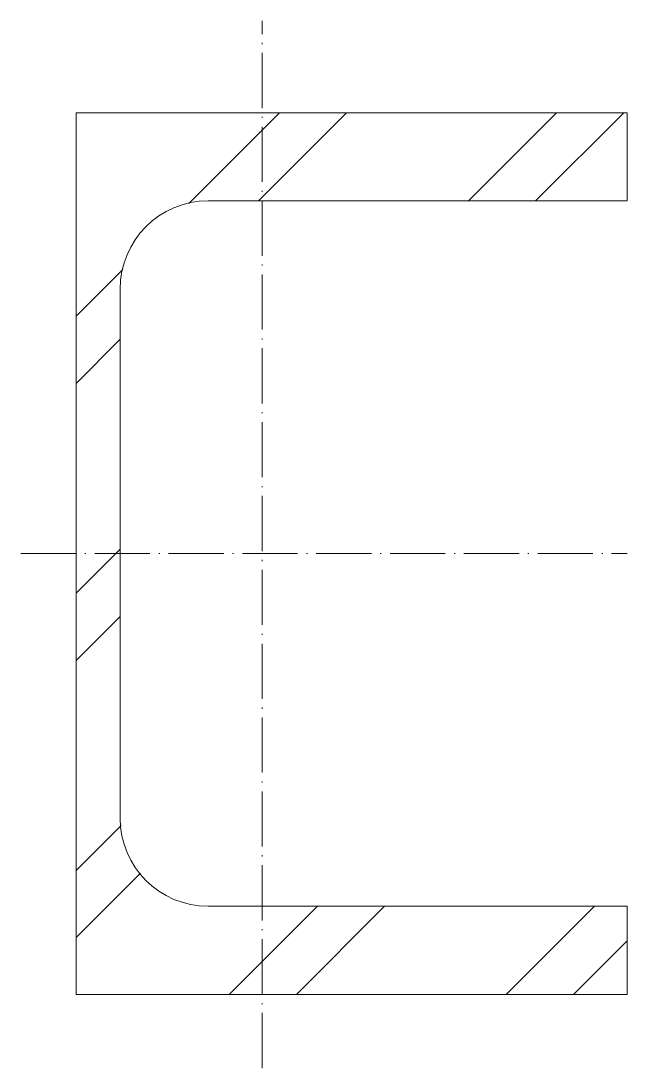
# Model space of a CAD drawing. Header units: metres. Extents: x -5 to 50, y -46.7 to 48.3.
import ezdxf

# ---------------------------------------------------------------- set-up
doc = ezdxf.new("R2010")
doc.units = ezdxf.units.M
doc.linetypes.add('MV_hartlijn_staal', pattern=[6.6, 5, -0.8, 0, -0.8])
doc.layers.add('A-DETL-GENF', color=92, linetype='Continuous', lineweight=18)

# ---------------------------------------------------------------- blocks, each defined once
blk = doc.blocks.new('28 Staalprofielen- UPE-2d - UPE80-4450844-00_0 Basismaterialen')
at = {"layer": 'A-DETL-GENF', "lineweight": 13}
h = blk.add_hatch(dxfattribs=at)
h.set_pattern_fill('FP_301', color=256, style=0, pattern_type=2)
h.set_pattern_definition([(225, (-1795.222, -2559.265), (12.57236, -12.57236), []), (225, (-1795.222, -2578.315), (12.57236, -12.57236), [])])
h.paths.add_polyline_path([(0, 40), (0, -40), (50, -40), (50, -32), (12, -32), (9.929, -31.727), (8, -30.928), (6.343, -29.657), (5.072, -28), (4.273, -26.071), (4, -24), (4, 24), (4.273, 26.071), (5.072, 28), (6.343, 29.657), (8, 30.928), (9.929, 31.727), (12, 32), (50, 32), (50, 40)])
at = {"layer": 'A-DETL-GENF', "linetype": 'MV_hartlijn_staal', "lineweight": 13}
for p, q in [((16.9, -46.677), (16.9, 48.323)), ((-5, 0), (50, 0))]:
    blk.add_line(p, q, dxfattribs=at)
at = {"layer": 'A-DETL-GENF'}
for p, q in [((50, 40), (0, 40)), ((0, 40), (0, -40)), ((0, -40), (0, 40)), ((0, 40), (50, 40)), ((50, 32), (50, 40)), ((50, 40), (50, 32)), ((12, 32), (50, 32)), ((50, 32), (12, 32)), ((4, -24), (4, 24)), ((4, 24), (4, -24)), ((50, -32), (12, -32)), ((12, -32), (50, -32)), ((50, -40), (50, -32)), ((50, -32), (50, -40)), ((0, -40), (50, -40)), ((50, -40), (0, -40))]:
    blk.add_line(p, q, dxfattribs=at)
for centre, start, end in [((12, 24), 90, 180), ((12, 24), 90, 180), ((12, -24), 180, 270), ((12, -24), 180, 270)]:
    blk.add_arc(centre, 8, start, end, dxfattribs=at)

msp = doc.modelspace()

# ---------------------------------------------------------------- block references
msp.add_blockref('28 Staalprofielen- UPE-2d - UPE80-4450844-00_0 Basismaterialen', (0, 0))

doc.saveas('drawing.dxf')
